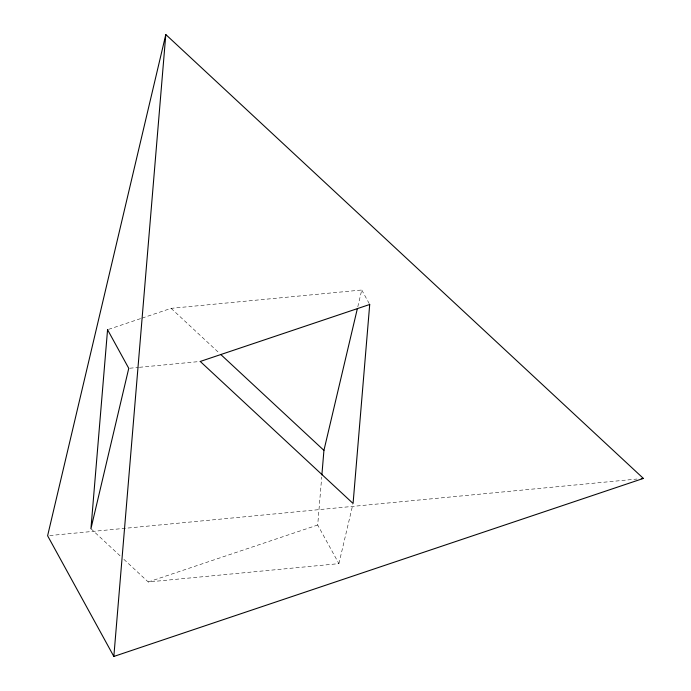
<?xml version="1.0" encoding="UTF-8"?>
<svg xmlns="http://www.w3.org/2000/svg" width="691" height="691" viewBox="0 0 691 691"><rect width="100%" height="100%" fill="white"/><g stroke="black" fill="none" stroke-linecap="round" stroke-linejoin="round"><path stroke-width="0.52" stroke-dasharray="3.46 2.59" d="M123.905 559.365L148.245 581.977L338.892 563.64L317.705 525.013L321.712 477.04M357.8 306.769L361.756 290.004L171.109 308.341L141.854 318.18M338.892 563.64L352.833 504.525M108.573 329.365L140.852 318.516M148.245 581.977L317.705 525.013M129.822 368.225L138.355 367.405M139.427 367.301L200.252 361.453M49.752 535.551L636.947 479.044M171.109 308.341L219.159 353.006M90.936 528.719L120.77 556.445M361.756 290.004L369.711 304.481"/><path stroke-width="1.04" d="M113.842 656.45L165.805 34.55L643.39 478.422L113.842 656.45L47.61 535.758L165.805 34.55M321.885 474.907L323.932 450.385L357.307 308.868M641.248 478.63L643.39 478.422M220.74 354.474L323.932 450.385M107.563 329.711L90.936 528.719L128.759 368.329L107.563 329.711M369.711 304.481L353.075 503.489L200.252 361.453L369.711 304.481"/></g></svg>
